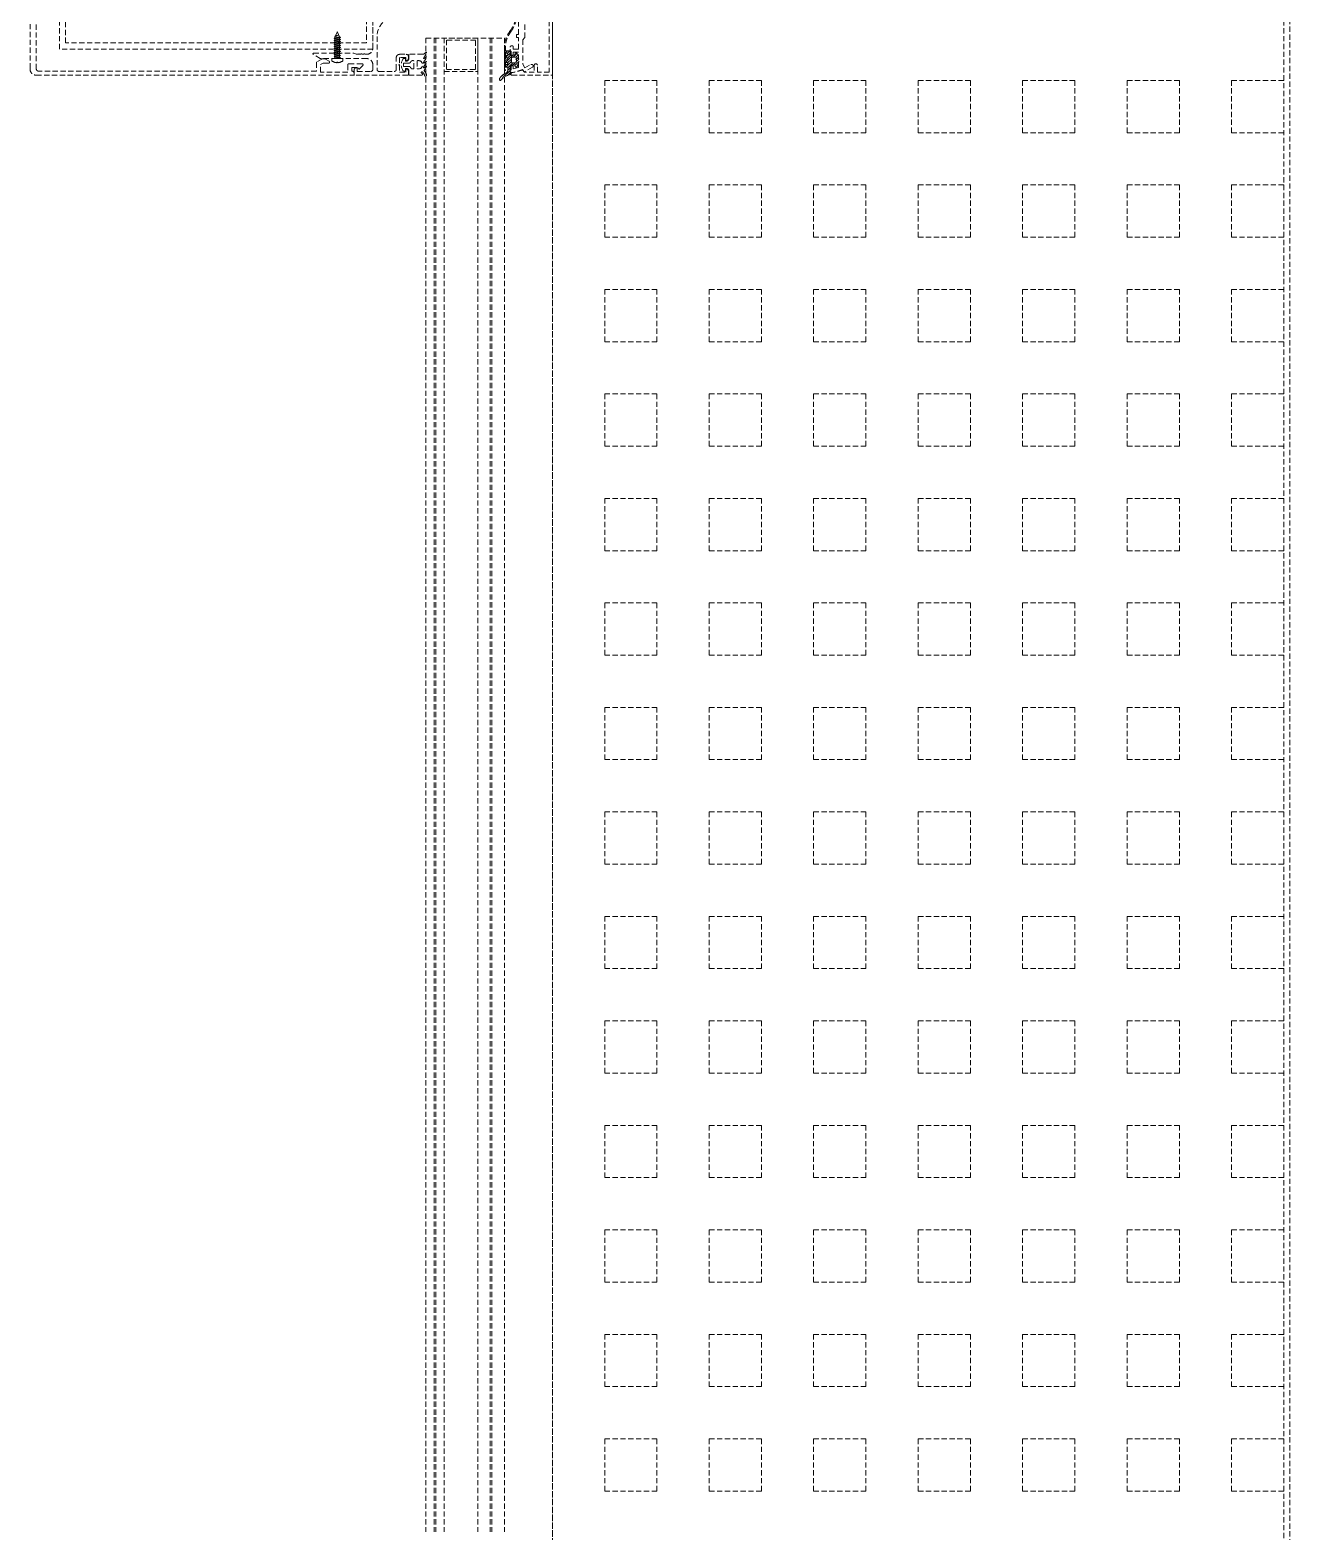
# Model space of a CAD drawing. Extents: x -1457 to 23780, y -2071 to 4205.
# Drawn here: x 4762.5 to 4822.8, y 778 to 849.9 of the extents above; entities that cross this region are included whole.
import ezdxf

# ---------------------------------------------------------------- set-up
doc = ezdxf.new("R2010")
doc.units = 0
doc.header["$MEASUREMENT"] = 0
doc.linetypes.add('HIDDEN', pattern=[0.375, 0.25, -0.125])
doc.layers.add('M-TEFRIS2-015', color=129, linetype='Continuous', lineweight=9)

msp = doc.modelspace()

# ---------------------------------------------------------------- hatches: boundary and pattern name
at = {"layer": 'M-TEFRIS2-015', "linetype": 'HIDDEN', "lineweight": 0}
h = msp.add_hatch(dxfattribs=at)
h.set_pattern_fill('LINE', color=256, scale=0.666667, angle=675, style=0)
h.set_pattern_definition([(225, (4906.09187, 905.082575), (-0.058925565, 0.058925565), [])])
edge = h.paths.add_edge_path()
edge.add_arc((4785.516, 847.276), 0.625, 472.6612, 512.8, ccw=False)
edge.add_arc((4785.202, 847.997), 0.162, 297.03999, 359.89731)
edge.add_line((4785.363, 847.997), (4785.363, 848.077))
edge.add_line((4785.363, 848.077), (4785.363, 848.091))
edge.add_line((4785.363, 848.091), (4785.363, 848.098))
edge.add_line((4785.363, 848.098), (4785.361, 848.106))
edge.add_line((4785.361, 848.106), (4785.358, 848.113))
edge.add_line((4785.358, 848.113), (4785.354, 848.12))
edge.add_line((4785.354, 848.12), (4785.349, 848.126))
edge.add_line((4785.349, 848.126), (4785.342, 848.132))
edge.add_line((4785.342, 848.132), (4785.335, 848.136))
edge.add_line((4785.335, 848.136), (4785.328, 848.139))
edge.add_line((4785.328, 848.139), (4785.313, 848.141))
edge.add_line((4785.313, 848.141), (4785.238, 848.141))
edge.add_line((4785.238, 848.141), (4785.235, 848.141))
edge.add_line((4785.235, 848.141), (4785.232, 848.142))
edge.add_line((4785.232, 848.142), (4785.229, 848.143))
edge.add_line((4785.229, 848.143), (4785.226, 848.145))
edge.add_line((4785.226, 848.145), (4785.224, 848.147))
edge.add_line((4785.224, 848.147), (4785.221, 848.149))
edge.add_line((4785.221, 848.149), (4785.22, 848.152))
edge.add_line((4785.22, 848.152), (4785.219, 848.155))
edge.add_line((4785.219, 848.155), (4785.218, 848.161))
edge.add_line((4785.218, 848.161), (4785.218, 848.241))
edge.add_line((4785.218, 848.241), (4785.218, 848.244))
edge.add_line((4785.218, 848.244), (4785.219, 848.247))
edge.add_line((4785.219, 848.247), (4785.22, 848.25))
edge.add_line((4785.22, 848.25), (4785.221, 848.253))
edge.add_line((4785.221, 848.253), (4785.224, 848.255))
edge.add_line((4785.224, 848.255), (4785.226, 848.257))
edge.add_line((4785.226, 848.257), (4785.229, 848.259))
edge.add_line((4785.229, 848.259), (4785.232, 848.26))
edge.add_line((4785.232, 848.26), (4785.238, 848.261))
edge.add_line((4785.238, 848.261), (4785.313, 848.261))
edge.add_line((4785.313, 848.261), (4785.321, 848.262))
edge.add_line((4785.321, 848.262), (4785.328, 848.263))
edge.add_line((4785.328, 848.263), (4785.335, 848.266))
edge.add_line((4785.335, 848.266), (4785.342, 848.27))
edge.add_line((4785.342, 848.27), (4785.349, 848.276))
edge.add_line((4785.349, 848.276), (4785.354, 848.282))
edge.add_line((4785.354, 848.282), (4785.358, 848.289))
edge.add_line((4785.358, 848.289), (4785.361, 848.296))
edge.add_line((4785.361, 848.296), (4785.363, 848.311))
edge.add_line((4785.363, 848.311), (4785.363, 848.318))
edge.add_line((4785.363, 848.318), (4785.361, 848.326))
edge.add_line((4785.361, 848.326), (4785.358, 848.333))
edge.add_line((4785.358, 848.333), (4785.354, 848.34))
edge.add_line((4785.354, 848.34), (4785.349, 848.346))
edge.add_line((4785.349, 848.346), (4785.342, 848.352))
edge.add_line((4785.342, 848.352), (4785.335, 848.356))
edge.add_line((4785.335, 848.356), (4785.328, 848.359))
edge.add_line((4785.328, 848.359), (4785.313, 848.361))
edge.add_line((4785.313, 848.361), (4785.238, 848.361))
edge.add_line((4785.238, 848.361), (4785.235, 848.361))
edge.add_line((4785.235, 848.361), (4785.232, 848.362))
edge.add_line((4785.232, 848.362), (4785.229, 848.363))
edge.add_line((4785.229, 848.363), (4785.226, 848.365))
edge.add_line((4785.226, 848.365), (4785.224, 848.367))
edge.add_line((4785.224, 848.367), (4785.221, 848.369))
edge.add_line((4785.221, 848.369), (4785.22, 848.372))
edge.add_line((4785.22, 848.372), (4785.219, 848.375))
edge.add_line((4785.219, 848.375), (4785.218, 848.381))
edge.add_line((4785.218, 848.381), (4785.218, 848.461))
edge.add_line((4785.218, 848.461), (4785.218, 848.464))
edge.add_line((4785.218, 848.464), (4785.219, 848.467))
edge.add_line((4785.219, 848.467), (4785.22, 848.47))
edge.add_line((4785.22, 848.47), (4785.221, 848.473))
edge.add_line((4785.221, 848.473), (4785.224, 848.475))
edge.add_line((4785.224, 848.475), (4785.226, 848.477))
edge.add_line((4785.226, 848.477), (4785.229, 848.479))
edge.add_line((4785.229, 848.479), (4785.232, 848.48))
edge.add_line((4785.232, 848.48), (4785.238, 848.481))
edge.add_line((4785.238, 848.481), (4785.313, 848.481))
edge.add_line((4785.313, 848.481), (4785.321, 848.482))
edge.add_line((4785.321, 848.482), (4785.328, 848.483))
edge.add_line((4785.328, 848.483), (4785.335, 848.486))
edge.add_line((4785.335, 848.486), (4785.342, 848.49))
edge.add_line((4785.342, 848.49), (4785.349, 848.496))
edge.add_line((4785.349, 848.496), (4785.354, 848.502))
edge.add_line((4785.354, 848.502), (4785.358, 848.509))
edge.add_line((4785.358, 848.509), (4785.361, 848.516))
edge.add_line((4785.361, 848.516), (4785.363, 848.531))
edge.add_line((4785.363, 848.531), (4785.363, 848.538))
edge.add_line((4785.363, 848.538), (4785.361, 848.546))
edge.add_line((4785.361, 848.546), (4785.358, 848.553))
edge.add_line((4785.358, 848.553), (4785.354, 848.56))
edge.add_line((4785.354, 848.56), (4785.349, 848.566))
edge.add_line((4785.349, 848.566), (4785.342, 848.572))
edge.add_line((4785.342, 848.572), (4785.335, 848.576))
edge.add_line((4785.335, 848.576), (4785.328, 848.579))
edge.add_line((4785.328, 848.579), (4785.313, 848.581))
edge.add_line((4785.313, 848.581), (4785.238, 848.581))
edge.add_line((4785.238, 848.581), (4785.235, 848.581))
edge.add_line((4785.235, 848.581), (4785.232, 848.582))
edge.add_line((4785.232, 848.582), (4785.229, 848.583))
edge.add_line((4785.229, 848.583), (4785.226, 848.585))
edge.add_line((4785.226, 848.585), (4785.224, 848.587))
edge.add_line((4785.224, 848.587), (4785.221, 848.589))
edge.add_line((4785.221, 848.589), (4785.22, 848.592))
edge.add_line((4785.22, 848.592), (4785.219, 848.595))
edge.add_line((4785.219, 848.595), (4785.218, 848.601))
edge.add_line((4785.218, 848.601), (4785.218, 848.681))
edge.add_line((4785.218, 848.681), (4785.218, 848.684))
edge.add_line((4785.218, 848.684), (4785.219, 848.687))
edge.add_line((4785.219, 848.687), (4785.22, 848.69))
edge.add_line((4785.22, 848.69), (4785.221, 848.693))
edge.add_line((4785.221, 848.693), (4785.224, 848.695))
edge.add_line((4785.224, 848.695), (4785.226, 848.697))
edge.add_line((4785.226, 848.697), (4785.229, 848.699))
edge.add_line((4785.229, 848.699), (4785.232, 848.7))
edge.add_line((4785.232, 848.7), (4785.238, 848.701))
edge.add_line((4785.238, 848.701), (4785.313, 848.701))
edge.add_line((4785.313, 848.701), (4785.321, 848.702))
edge.add_line((4785.321, 848.702), (4785.328, 848.703))
edge.add_line((4785.328, 848.703), (4785.335, 848.706))
edge.add_line((4785.335, 848.706), (4785.342, 848.71))
edge.add_line((4785.342, 848.71), (4785.349, 848.716))
edge.add_line((4785.349, 848.716), (4785.354, 848.722))
edge.add_line((4785.354, 848.722), (4785.358, 848.729))
edge.add_line((4785.358, 848.729), (4785.361, 848.736))
edge.add_line((4785.361, 848.736), (4785.363, 848.751))
edge.add_line((4785.363, 848.751), (4785.363, 848.758))
edge.add_line((4785.363, 848.758), (4785.361, 848.766))
edge.add_line((4785.361, 848.766), (4785.358, 848.773))
edge.add_line((4785.358, 848.773), (4785.354, 848.78))
edge.add_line((4785.354, 848.78), (4785.349, 848.786))
edge.add_line((4785.349, 848.786), (4785.342, 848.792))
edge.add_line((4785.342, 848.792), (4785.335, 848.796))
edge.add_line((4785.335, 848.796), (4785.328, 848.799))
edge.add_line((4785.328, 848.799), (4785.313, 848.801))
edge.add_line((4785.313, 848.801), (4785.238, 848.801))
edge.add_line((4785.238, 848.801), (4785.235, 848.801))
edge.add_line((4785.235, 848.801), (4785.232, 848.802))
edge.add_line((4785.232, 848.802), (4785.229, 848.803))
edge.add_line((4785.229, 848.803), (4785.226, 848.805))
edge.add_line((4785.226, 848.805), (4785.224, 848.807))
edge.add_line((4785.224, 848.807), (4785.221, 848.809))
edge.add_line((4785.221, 848.809), (4785.22, 848.812))
edge.add_line((4785.22, 848.812), (4785.219, 848.815))
edge.add_line((4785.219, 848.815), (4785.218, 848.821))
edge.add_line((4785.218, 848.821), (4785.218, 848.901))
edge.add_line((4785.218, 848.901), (4785.218, 848.904))
edge.add_line((4785.218, 848.904), (4785.218, 848.907))
edge.add_line((4785.218, 848.907), (4785.22, 848.91))
edge.add_line((4785.22, 848.91), (4785.221, 848.913))
edge.add_line((4785.221, 848.913), (4785.223, 848.915))
edge.add_line((4785.223, 848.915), (4785.226, 848.917))
edge.add_line((4785.226, 848.917), (4785.229, 848.919))
edge.add_line((4785.229, 848.919), (4785.232, 848.92))
edge.add_line((4785.232, 848.92), (4785.238, 848.921))
edge.add_line((4785.238, 848.921), (4785.489, 848.921))
edge.add_arc((4785.489, 848.891), 0.03, 360, 450, ccw=False)
edge.add_line((4785.519, 848.891), (4785.519, 848.707))
edge.add_line((4785.519, 848.707), (4785.689, 848.707))
edge.add_line((4785.689, 848.707), (4785.709, 848.782))
edge.add_arc((4785.757, 848.769), 0.05, 417.96059, 525.40146, ccw=False)
edge.add_arc((4785.731, 848.727), 0.1, 386.3878, 417.96059, ccw=False)
edge.add_arc((4785.227, 848.477), 0.663, 333.6122, 386.3878, ccw=False)
edge.add_arc((4785.731, 848.227), 0.1, 302.03941, 333.6122, ccw=False)
edge.add_arc((4785.757, 848.185), 0.05, 194.59854, 302.03941, ccw=False)
edge.add_line((4785.709, 848.172), (4785.689, 848.247))
edge.add_line((4785.689, 848.247), (4785.519, 848.247))
edge.add_line((4785.519, 848.247), (4785.519, 847.827))
edge.add_arc((4785.469, 847.827), 0.05, 283.15979, 360, ccw=False)
edge.add_arc((4785.625, 847.029), 0.763, 460.87984, 501.33818)
edge.add_arc((4785.007, 847.549), 0.0486, 164.56829, 296.97073, ccw=False)
edge = h.paths.add_edge_path(flags=16)
edge.add_arc((4785.717, 848.377), 0.03, 270, 349.17596, ccw=False)
edge.add_line((4785.717, 848.347), (4785.549, 848.347))
edge.add_arc((4785.549, 848.377), 0.03, 180, 270, ccw=False)
edge.add_line((4785.519, 848.377), (4785.519, 848.577))
edge.add_arc((4785.549, 848.577), 0.03, 450, 540, ccw=False)
edge.add_line((4785.549, 848.607), (4785.717, 848.607))
edge.add_arc((4785.717, 848.577), 0.03, 370.82404, 450, ccw=False)
edge.add_arc((4785.194, 848.477), 0.562, 349.17596, 370.82404, ccw=False)

# ---------------------------------------------------------------- linework, layer by layer
for p, q in [((4787.5, 320), (4787.5, 2034.619)), ((4787.5, 2034.319), (4787.5, 320)), ((4822.5, 285), (4822.5, 2034.319)), ((4822.793, 284.7), (4822.793, 2034.319)), ((4777.059, 849.521), (4777.352, 849.57)), ((4777.352, 849.562), (4777.059, 849.514)), ((4777.093, 849.541), (4777.059, 849.521)), ((4777.059, 849.521), (4777.059, 849.514)), ((4777.059, 849.514), (4777.093, 849.494)), ((4777.086, 849.618), (4777.185, 849.639)), ((4777.121, 849.638), (4777.086, 849.618)), ((4777.159, 849.626), (4777.086, 849.61)), ((4777.086, 849.618), (4777.086, 849.61)), ((4777.086, 849.61), (4777.107, 849.598)), ((4777.107, 849.598), (4777.093, 849.559)), ((4777.317, 849.59), (4777.093, 849.541)), ((4777.093, 849.559), (4777.093, 849.541)), ((4777.093, 849.494), (4777.093, 849.445)), ((4777.317, 849.493), (4777.093, 849.445)), ((4777.107, 849.598), (4777.273, 849.686)), ((4777.195, 849.818), (4777.121, 849.638)), ((4777.273, 849.686), (4777.121, 849.638)), ((4777.185, 849.639), (4777.159, 849.626)), ((4777.205, 849.825), (4777.195, 849.818)), ((4777.215, 849.818), (4777.205, 849.825)), ((4777.307, 849.588), (4777.215, 849.818)), ((4777.317, 849.59), (4777.307, 849.588)), ((4777.352, 849.57), (4777.317, 849.59)), ((4777.317, 849.542), (4777.352, 849.562)), ((4777.317, 849.493), (4777.317, 849.542)), ((4777.352, 849.473), (4777.317, 849.493)), ((4777.352, 849.562), (4777.352, 849.57)), ((4781.447, 849.531), (4785.199, 849.531)), ((4781.447, 849.531), (4781.447, 778.045)), ((4781.847, 849.531), (4781.847, 778.045)), ((4781.923, 849.531), (4781.923, 778.045)), ((4782.323, 849.531), (4782.323, 778.045)), ((4783.923, 849.531), (4783.923, 778.045)), ((4784.523, 849.531), (4784.523, 778.045)), ((4784.599, 849.531), (4784.599, 778.045)), ((4785.199, 849.531), (4785.199, 778.045)), ((4777.059, 849.425), (4777.352, 849.473)), ((4777.352, 849.465), (4777.059, 849.417)), ((4777.093, 849.445), (4777.059, 849.425)), ((4777.059, 849.417), (4777.059, 849.425)), ((4777.059, 849.417), (4777.093, 849.397)), ((4777.059, 849.329), (4777.352, 849.377)), ((4777.352, 849.369), (4777.059, 849.321)), ((4777.093, 849.349), (4777.059, 849.329)), ((4777.059, 849.321), (4777.059, 849.329)), ((4777.059, 849.321), (4777.093, 849.301)), ((4777.059, 849.232), (4777.352, 849.28)), ((4777.352, 849.272), (4777.059, 849.224)), ((4777.093, 849.252), (4777.059, 849.232)), ((4777.059, 849.224), (4777.059, 849.232)), ((4777.059, 849.224), (4777.093, 849.204)), ((4777.059, 849.136), (4777.352, 849.184)), ((4777.352, 849.176), (4777.059, 849.128)), ((4777.093, 849.156), (4777.059, 849.136)), ((4777.059, 849.136), (4777.059, 849.128)), ((4777.059, 849.128), (4777.093, 849.108)), ((4777.059, 849.039), (4777.352, 849.087)), ((4777.352, 849.079), (4777.059, 849.031)), ((4777.093, 849.059), (4777.059, 849.039)), ((4777.059, 849.031), (4777.059, 849.039)), ((4777.059, 849.031), (4777.093, 849.011)), ((4777.059, 848.943), (4777.352, 848.991)), ((4777.352, 848.983), (4777.059, 848.935)), ((4777.093, 848.963), (4777.059, 848.943)), ((4777.059, 848.943), (4777.059, 848.935)), ((4777.059, 848.935), (4777.093, 848.915)), ((4777.059, 848.846), (4777.352, 848.895)), ((4777.352, 848.887), (4777.059, 848.838)), ((4777.093, 848.866), (4777.059, 848.846)), ((4777.059, 848.846), (4777.059, 848.838)), ((4777.059, 848.838), (4777.093, 848.818)), ((4777.059, 848.75), (4777.352, 848.798)), ((4777.352, 848.79), (4777.059, 848.742)), ((4777.093, 848.77), (4777.059, 848.75)), ((4777.093, 849.397), (4777.317, 849.445)), ((4777.317, 849.397), (4777.093, 849.349)), ((4777.093, 849.397), (4777.093, 849.349)), ((4777.093, 849.301), (4777.317, 849.349)), ((4777.093, 849.252), (4777.093, 849.301)), ((4777.317, 849.3), (4777.093, 849.252)), ((4777.093, 849.204), (4777.317, 849.252)), ((4777.317, 849.204), (4777.093, 849.156)), ((4777.093, 849.204), (4777.093, 849.156)), ((4777.093, 849.108), (4777.317, 849.156)), ((4777.093, 849.108), (4777.093, 849.059)), ((4777.317, 849.107), (4777.093, 849.059)), ((4777.093, 849.011), (4777.317, 849.059)), ((4777.093, 848.823), (4777.093, 849.011)), ((4777.317, 849.011), (4777.093, 848.963)), ((4777.093, 848.915), (4777.317, 848.963)), ((4777.317, 848.915), (4777.093, 848.866)), ((4777.093, 848.915), (4777.093, 848.866)), ((4777.093, 848.818), (4777.317, 848.867)), ((4777.317, 848.818), (4777.093, 848.77)), ((4777.093, 848.818), (4777.093, 848.77)), ((4777.093, 848.722), (4777.317, 848.77)), ((4777.317, 849.445), (4777.352, 849.465)), ((4777.317, 849.445), (4777.352, 849.465)), ((4777.317, 849.397), (4777.317, 849.445)), ((4777.352, 849.377), (4777.317, 849.397)), ((4777.317, 849.349), (4777.352, 849.369)), ((4777.317, 849.349), (4777.352, 849.369)), ((4777.317, 849.3), (4777.317, 849.349)), ((4777.352, 849.28), (4777.317, 849.3)), ((4777.317, 849.252), (4777.352, 849.272)), ((4777.317, 849.252), (4777.352, 849.272)), ((4777.317, 849.252), (4777.317, 849.204)), ((4777.352, 849.184), (4777.317, 849.204)), ((4777.317, 849.156), (4777.352, 849.176)), ((4777.317, 849.156), (4777.352, 849.176)), ((4777.317, 849.107), (4777.317, 849.156)), ((4777.352, 849.087), (4777.317, 849.107)), ((4777.317, 849.059), (4777.352, 849.079)), ((4777.317, 849.059), (4777.352, 849.079)), ((4777.317, 849.011), (4777.317, 849.059)), ((4777.317, 849.011), (4777.317, 849.059)), ((4777.352, 848.991), (4777.317, 849.011)), ((4777.317, 848.963), (4777.352, 848.983)), ((4777.317, 848.963), (4777.352, 848.983)), ((4777.317, 848.963), (4777.317, 848.775)), ((4777.317, 848.915), (4777.317, 848.963)), ((4777.317, 848.915), (4777.317, 848.963)), ((4777.352, 848.895), (4777.317, 848.915)), ((4777.317, 848.867), (4777.352, 848.887)), ((4777.317, 848.867), (4777.352, 848.887)), ((4777.317, 848.818), (4777.317, 848.867)), ((4777.317, 848.818), (4777.317, 848.867)), ((4777.352, 848.798), (4777.317, 848.818)), ((4777.317, 848.77), (4777.352, 848.79)), ((4777.317, 848.77), (4777.352, 848.79)), ((4777.317, 848.722), (4777.317, 848.77)), ((4777.352, 849.465), (4777.352, 849.473)), ((4777.352, 849.369), (4777.352, 849.377)), ((4777.352, 849.272), (4777.352, 849.28)), ((4777.352, 849.176), (4777.352, 849.184)), ((4777.352, 849.079), (4777.352, 849.087)), ((4777.352, 848.983), (4777.352, 848.991)), ((4777.352, 848.887), (4777.352, 848.895)), ((4777.352, 848.79), (4777.352, 848.798)), ((4776.935, 848.441), (4776.935, 848.55)), ((4777.476, 848.55), (4776.935, 848.55)), ((4777.059, 848.75), (4777.059, 848.742)), ((4777.059, 848.742), (4777.093, 848.722)), ((4777.059, 848.653), (4777.352, 848.702)), ((4777.352, 848.694), (4777.059, 848.645)), ((4777.093, 848.673), (4777.059, 848.653)), ((4777.059, 848.653), (4777.059, 848.645)), ((4777.059, 848.645), (4777.093, 848.625)), ((4777.059, 848.557), (4777.352, 848.605)), ((4777.093, 848.577), (4777.059, 848.557)), ((4777.059, 848.557), (4777.059, 848.55)), ((4777.352, 848.597), (4777.065, 848.55)), ((4777.093, 848.722), (4777.093, 848.673)), ((4777.317, 848.722), (4777.093, 848.673)), ((4777.093, 848.625), (4777.317, 848.674)), ((4777.093, 848.625), (4777.093, 848.577)), ((4777.317, 848.625), (4777.093, 848.577)), ((4777.191, 848.55), (4777.317, 848.577)), ((4777.352, 848.702), (4777.317, 848.722)), ((4777.317, 848.674), (4777.352, 848.694)), ((4777.317, 848.674), (4777.352, 848.694)), ((4777.317, 848.674), (4777.317, 848.625)), ((4777.352, 848.605), (4777.317, 848.625)), ((4777.317, 848.577), (4777.352, 848.597)), ((4777.317, 848.577), (4777.352, 848.597)), ((4777.317, 848.577), (4777.317, 848.55)), ((4777.352, 848.694), (4777.352, 848.702)), ((4777.352, 848.597), (4777.352, 848.605)), ((4777.476, 848.441), (4777.476, 848.55)), ((4787.5, 847.5), (4787.5, 847.5)), ((4790, 847.5), (4792.5, 847.5)), ((4790, 845), (4790, 847.5)), ((4792.5, 845), (4792.5, 847.5)), ((4795, 847.5), (4797.5, 847.5)), ((4795, 845), (4795, 847.5)), ((4797.5, 845), (4797.5, 847.5)), ((4800, 847.5), (4802.5, 847.5)), ((4800, 845), (4800, 847.5)), ((4802.5, 845), (4802.5, 847.5)), ((4805, 847.5), (4807.5, 847.5)), ((4805, 845), (4805, 847.5)), ((4807.5, 845), (4807.5, 847.5)), ((4810, 847.5), (4812.5, 847.5)), ((4810, 845), (4810, 847.5)), ((4812.5, 845), (4812.5, 847.5)), ((4815, 847.5), (4817.5, 847.5)), ((4815, 845), (4815, 847.5)), ((4817.5, 845), (4817.5, 847.5)), ((4820, 847.5), (4822.5, 847.5)), ((4820, 845), (4820, 847.5)), ((4787.5, 845), (4787.5, 845)), ((4790, 845), (4792.5, 845)), ((4795, 845), (4797.5, 845)), ((4800, 845), (4802.5, 845)), ((4805, 845), (4807.5, 845)), ((4810, 845), (4812.5, 845)), ((4815, 845), (4817.5, 845)), ((4820, 845), (4822.5, 845)), ((4787.5, 842.5), (4787.5, 842.5)), ((4790, 842.5), (4792.5, 842.5)), ((4790, 840), (4790, 842.5)), ((4792.5, 840), (4792.5, 842.5)), ((4795, 842.5), (4797.5, 842.5)), ((4795, 840), (4795, 842.5)), ((4797.5, 840), (4797.5, 842.5)), ((4800, 842.5), (4802.5, 842.5)), ((4800, 840), (4800, 842.5)), ((4802.5, 840), (4802.5, 842.5)), ((4805, 842.5), (4807.5, 842.5)), ((4805, 840), (4805, 842.5)), ((4807.5, 840), (4807.5, 842.5)), ((4810, 842.5), (4812.5, 842.5)), ((4810, 840), (4810, 842.5)), ((4812.5, 840), (4812.5, 842.5)), ((4815, 842.5), (4817.5, 842.5)), ((4815, 840), (4815, 842.5)), ((4817.5, 840), (4817.5, 842.5)), ((4820, 842.5), (4822.5, 842.5)), ((4820, 840), (4820, 842.5)), ((4787.5, 840), (4787.5, 840)), ((4790, 840), (4792.5, 840)), ((4795, 840), (4797.5, 840)), ((4800, 840), (4802.5, 840)), ((4805, 840), (4807.5, 840)), ((4810, 840), (4812.5, 840)), ((4815, 840), (4817.5, 840)), ((4820, 840), (4822.5, 840)), ((4787.5, 837.5), (4787.5, 837.5)), ((4790, 837.5), (4792.5, 837.5)), ((4790, 835), (4790, 837.5)), ((4792.5, 835), (4792.5, 837.5)), ((4795, 837.5), (4797.5, 837.5)), ((4795, 835), (4795, 837.5)), ((4797.5, 835), (4797.5, 837.5)), ((4800, 837.5), (4802.5, 837.5)), ((4800, 835), (4800, 837.5)), ((4802.5, 835), (4802.5, 837.5)), ((4805, 837.5), (4807.5, 837.5)), ((4805, 835), (4805, 837.5)), ((4807.5, 835), (4807.5, 837.5)), ((4810, 837.5), (4812.5, 837.5)), ((4810, 835), (4810, 837.5)), ((4812.5, 835), (4812.5, 837.5)), ((4815, 837.5), (4817.5, 837.5)), ((4815, 835), (4815, 837.5)), ((4817.5, 835), (4817.5, 837.5)), ((4820, 837.5), (4822.5, 837.5)), ((4820, 835), (4820, 837.5)), ((4787.5, 835), (4787.5, 835)), ((4790, 835), (4792.5, 835)), ((4795, 835), (4797.5, 835)), ((4800, 835), (4802.5, 835)), ((4805, 835), (4807.5, 835)), ((4810, 835), (4812.5, 835)), ((4815, 835), (4817.5, 835)), ((4820, 835), (4822.5, 835)), ((4787.5, 832.5), (4787.5, 832.5)), ((4790, 832.5), (4792.5, 832.5)), ((4790, 830), (4790, 832.5)), ((4792.5, 830), (4792.5, 832.5)), ((4795, 832.5), (4797.5, 832.5)), ((4795, 830), (4795, 832.5)), ((4797.5, 830), (4797.5, 832.5)), ((4800, 832.5), (4802.5, 832.5)), ((4800, 830), (4800, 832.5)), ((4802.5, 830), (4802.5, 832.5)), ((4805, 832.5), (4807.5, 832.5)), ((4805, 830), (4805, 832.5)), ((4807.5, 830), (4807.5, 832.5)), ((4810, 832.5), (4812.5, 832.5)), ((4810, 830), (4810, 832.5)), ((4812.5, 830), (4812.5, 832.5)), ((4815, 832.5), (4817.5, 832.5)), ((4815, 830), (4815, 832.5)), ((4817.5, 830), (4817.5, 832.5)), ((4820, 832.5), (4822.5, 832.5)), ((4820, 830), (4820, 832.5)), ((4787.5, 830), (4787.5, 830)), ((4790, 830), (4792.5, 830)), ((4795, 830), (4797.5, 830)), ((4800, 830), (4802.5, 830)), ((4805, 830), (4807.5, 830)), ((4810, 830), (4812.5, 830)), ((4815, 830), (4817.5, 830)), ((4820, 830), (4822.5, 830)), ((4787.5, 827.5), (4787.5, 827.5)), ((4790, 827.5), (4792.5, 827.5)), ((4790, 825), (4790, 827.5)), ((4792.5, 825), (4792.5, 827.5)), ((4795, 827.5), (4797.5, 827.5)), ((4795, 825), (4795, 827.5)), ((4797.5, 825), (4797.5, 827.5)), ((4800, 827.5), (4802.5, 827.5)), ((4800, 825), (4800, 827.5)), ((4802.5, 825), (4802.5, 827.5)), ((4805, 827.5), (4807.5, 827.5)), ((4805, 825), (4805, 827.5)), ((4807.5, 825), (4807.5, 827.5)), ((4810, 827.5), (4812.5, 827.5)), ((4810, 825), (4810, 827.5)), ((4812.5, 825), (4812.5, 827.5)), ((4815, 827.5), (4817.5, 827.5)), ((4815, 825), (4815, 827.5)), ((4817.5, 825), (4817.5, 827.5)), ((4820, 827.5), (4822.5, 827.5)), ((4820, 825), (4820, 827.5)), ((4787.5, 825), (4787.5, 825)), ((4790, 825), (4792.5, 825)), ((4795, 825), (4797.5, 825)), ((4800, 825), (4802.5, 825)), ((4805, 825), (4807.5, 825)), ((4810, 825), (4812.5, 825)), ((4815, 825), (4817.5, 825)), ((4820, 825), (4822.5, 825)), ((4787.5, 822.5), (4787.5, 822.5)), ((4790, 822.5), (4792.5, 822.5)), ((4790, 820), (4790, 822.5)), ((4792.5, 820), (4792.5, 822.5)), ((4795, 822.5), (4797.5, 822.5)), ((4795, 820), (4795, 822.5)), ((4797.5, 820), (4797.5, 822.5)), ((4800, 822.5), (4802.5, 822.5)), ((4800, 820), (4800, 822.5)), ((4802.5, 820), (4802.5, 822.5)), ((4805, 822.5), (4807.5, 822.5)), ((4805, 820), (4805, 822.5)), ((4807.5, 820), (4807.5, 822.5)), ((4810, 822.5), (4812.5, 822.5)), ((4810, 820), (4810, 822.5)), ((4812.5, 820), (4812.5, 822.5)), ((4815, 822.5), (4817.5, 822.5)), ((4815, 820), (4815, 822.5)), ((4817.5, 820), (4817.5, 822.5)), ((4820, 822.5), (4822.5, 822.5)), ((4820, 820), (4820, 822.5)), ((4787.5, 820), (4787.5, 820)), ((4790, 820), (4792.5, 820)), ((4795, 820), (4797.5, 820)), ((4800, 820), (4802.5, 820)), ((4805, 820), (4807.5, 820)), ((4810, 820), (4812.5, 820)), ((4815, 820), (4817.5, 820)), ((4820, 820), (4822.5, 820)), ((4787.5, 817.5), (4787.5, 817.5)), ((4790, 817.5), (4792.5, 817.5)), ((4790, 815), (4790, 817.5)), ((4792.5, 815), (4792.5, 817.5)), ((4795, 817.5), (4797.5, 817.5)), ((4795, 815), (4795, 817.5)), ((4797.5, 815), (4797.5, 817.5)), ((4800, 817.5), (4802.5, 817.5)), ((4800, 815), (4800, 817.5)), ((4802.5, 815), (4802.5, 817.5)), ((4805, 817.5), (4807.5, 817.5)), ((4805, 815), (4805, 817.5)), ((4807.5, 815), (4807.5, 817.5)), ((4810, 817.5), (4812.5, 817.5)), ((4810, 815), (4810, 817.5)), ((4812.5, 815), (4812.5, 817.5)), ((4815, 817.5), (4817.5, 817.5)), ((4815, 815), (4815, 817.5)), ((4817.5, 815), (4817.5, 817.5)), ((4820, 817.5), (4822.5, 817.5)), ((4820, 815), (4820, 817.5)), ((4787.5, 815), (4787.5, 815)), ((4790, 815), (4792.5, 815)), ((4795, 815), (4797.5, 815)), ((4800, 815), (4802.5, 815)), ((4805, 815), (4807.5, 815)), ((4810, 815), (4812.5, 815)), ((4815, 815), (4817.5, 815)), ((4820, 815), (4822.5, 815)), ((4787.5, 812.5), (4787.5, 812.5)), ((4790, 812.5), (4792.5, 812.5)), ((4790, 810), (4790, 812.5)), ((4792.5, 810), (4792.5, 812.5)), ((4795, 812.5), (4797.5, 812.5)), ((4795, 810), (4795, 812.5)), ((4797.5, 810), (4797.5, 812.5)), ((4800, 812.5), (4802.5, 812.5)), ((4800, 810), (4800, 812.5)), ((4802.5, 810), (4802.5, 812.5)), ((4805, 812.5), (4807.5, 812.5)), ((4805, 810), (4805, 812.5)), ((4807.5, 810), (4807.5, 812.5)), ((4810, 812.5), (4812.5, 812.5)), ((4810, 810), (4810, 812.5)), ((4812.5, 810), (4812.5, 812.5)), ((4815, 812.5), (4817.5, 812.5)), ((4815, 810), (4815, 812.5)), ((4817.5, 810), (4817.5, 812.5)), ((4820, 812.5), (4822.5, 812.5)), ((4820, 810), (4820, 812.5)), ((4787.5, 810), (4787.5, 810)), ((4790, 810), (4792.5, 810)), ((4795, 810), (4797.5, 810)), ((4800, 810), (4802.5, 810)), ((4805, 810), (4807.5, 810)), ((4810, 810), (4812.5, 810)), ((4815, 810), (4817.5, 810)), ((4820, 810), (4822.5, 810)), ((4787.5, 807.5), (4787.5, 807.5)), ((4790, 807.5), (4792.5, 807.5)), ((4790, 805), (4790, 807.5)), ((4792.5, 805), (4792.5, 807.5)), ((4795, 807.5), (4797.5, 807.5)), ((4795, 805), (4795, 807.5)), ((4797.5, 805), (4797.5, 807.5)), ((4800, 807.5), (4802.5, 807.5)), ((4800, 805), (4800, 807.5)), ((4802.5, 805), (4802.5, 807.5)), ((4805, 807.5), (4807.5, 807.5)), ((4805, 805), (4805, 807.5)), ((4807.5, 805), (4807.5, 807.5)), ((4810, 807.5), (4812.5, 807.5)), ((4810, 805), (4810, 807.5)), ((4812.5, 805), (4812.5, 807.5)), ((4815, 807.5), (4817.5, 807.5)), ((4815, 805), (4815, 807.5)), ((4817.5, 805), (4817.5, 807.5)), ((4820, 807.5), (4822.5, 807.5)), ((4820, 805), (4820, 807.5)), ((4787.5, 805), (4787.5, 805)), ((4790, 805), (4792.5, 805)), ((4795, 805), (4797.5, 805)), ((4800, 805), (4802.5, 805)), ((4805, 805), (4807.5, 805)), ((4810, 805), (4812.5, 805)), ((4815, 805), (4817.5, 805)), ((4820, 805), (4822.5, 805)), ((4787.5, 802.5), (4787.5, 802.5)), ((4790, 802.5), (4792.5, 802.5)), ((4790, 800), (4790, 802.5)), ((4792.5, 800), (4792.5, 802.5)), ((4795, 802.5), (4797.5, 802.5)), ((4795, 800), (4795, 802.5)), ((4797.5, 800), (4797.5, 802.5)), ((4800, 802.5), (4802.5, 802.5)), ((4800, 800), (4800, 802.5)), ((4802.5, 800), (4802.5, 802.5)), ((4805, 802.5), (4807.5, 802.5)), ((4805, 800), (4805, 802.5)), ((4807.5, 800), (4807.5, 802.5)), ((4810, 802.5), (4812.5, 802.5)), ((4810, 800), (4810, 802.5)), ((4812.5, 800), (4812.5, 802.5)), ((4815, 802.5), (4817.5, 802.5)), ((4815, 800), (4815, 802.5)), ((4817.5, 800), (4817.5, 802.5)), ((4820, 802.5), (4822.5, 802.5)), ((4820, 800), (4820, 802.5)), ((4787.5, 800), (4787.5, 800)), ((4790, 800), (4792.5, 800)), ((4795, 800), (4797.5, 800)), ((4800, 800), (4802.5, 800)), ((4805, 800), (4807.5, 800)), ((4810, 800), (4812.5, 800)), ((4815, 800), (4817.5, 800)), ((4820, 800), (4822.5, 800)), ((4787.5, 797.5), (4787.5, 797.5)), ((4790, 797.5), (4792.5, 797.5)), ((4790, 795), (4790, 797.5)), ((4792.5, 795), (4792.5, 797.5)), ((4795, 797.5), (4797.5, 797.5)), ((4795, 795), (4795, 797.5)), ((4797.5, 795), (4797.5, 797.5)), ((4800, 797.5), (4802.5, 797.5)), ((4800, 795), (4800, 797.5)), ((4802.5, 795), (4802.5, 797.5)), ((4805, 797.5), (4807.5, 797.5)), ((4805, 795), (4805, 797.5)), ((4807.5, 795), (4807.5, 797.5)), ((4810, 797.5), (4812.5, 797.5)), ((4810, 795), (4810, 797.5)), ((4812.5, 795), (4812.5, 797.5)), ((4815, 797.5), (4817.5, 797.5)), ((4815, 795), (4815, 797.5)), ((4817.5, 795), (4817.5, 797.5)), ((4820, 797.5), (4822.5, 797.5)), ((4820, 795), (4820, 797.5)), ((4787.5, 795), (4787.5, 795)), ((4790, 795), (4792.5, 795)), ((4795, 795), (4797.5, 795)), ((4800, 795), (4802.5, 795)), ((4805, 795), (4807.5, 795)), ((4810, 795), (4812.5, 795)), ((4815, 795), (4817.5, 795)), ((4820, 795), (4822.5, 795)), ((4787.5, 792.5), (4787.5, 792.5)), ((4790, 792.5), (4792.5, 792.5)), ((4790, 790), (4790, 792.5)), ((4792.5, 790), (4792.5, 792.5)), ((4795, 792.5), (4797.5, 792.5)), ((4795, 790), (4795, 792.5)), ((4797.5, 790), (4797.5, 792.5)), ((4800, 792.5), (4802.5, 792.5)), ((4800, 790), (4800, 792.5)), ((4802.5, 790), (4802.5, 792.5)), ((4805, 792.5), (4807.5, 792.5)), ((4805, 790), (4805, 792.5)), ((4807.5, 790), (4807.5, 792.5)), ((4810, 792.5), (4812.5, 792.5)), ((4810, 790), (4810, 792.5)), ((4812.5, 790), (4812.5, 792.5)), ((4815, 792.5), (4817.5, 792.5)), ((4815, 790), (4815, 792.5)), ((4817.5, 790), (4817.5, 792.5)), ((4820, 792.5), (4822.5, 792.5)), ((4820, 790), (4820, 792.5)), ((4787.5, 790), (4787.5, 790)), ((4790, 790), (4792.5, 790)), ((4795, 790), (4797.5, 790)), ((4800, 790), (4802.5, 790)), ((4805, 790), (4807.5, 790)), ((4810, 790), (4812.5, 790)), ((4815, 790), (4817.5, 790)), ((4820, 790), (4822.5, 790)), ((4787.5, 787.5), (4787.5, 787.5)), ((4790, 787.5), (4792.5, 787.5)), ((4790, 785), (4790, 787.5)), ((4792.5, 785), (4792.5, 787.5)), ((4795, 787.5), (4797.5, 787.5)), ((4795, 785), (4795, 787.5)), ((4797.5, 785), (4797.5, 787.5)), ((4800, 787.5), (4802.5, 787.5)), ((4800, 785), (4800, 787.5)), ((4802.5, 785), (4802.5, 787.5)), ((4805, 787.5), (4807.5, 787.5)), ((4805, 785), (4805, 787.5)), ((4807.5, 785), (4807.5, 787.5)), ((4810, 787.5), (4812.5, 787.5)), ((4810, 785), (4810, 787.5)), ((4812.5, 785), (4812.5, 787.5)), ((4815, 787.5), (4817.5, 787.5)), ((4815, 785), (4815, 787.5)), ((4817.5, 785), (4817.5, 787.5)), ((4820, 787.5), (4822.5, 787.5)), ((4820, 785), (4820, 787.5)), ((4787.5, 785), (4787.5, 785)), ((4790, 785), (4792.5, 785)), ((4795, 785), (4797.5, 785)), ((4800, 785), (4802.5, 785)), ((4805, 785), (4807.5, 785)), ((4810, 785), (4812.5, 785)), ((4815, 785), (4817.5, 785)), ((4820, 785), (4822.5, 785)), ((4787.5, 782.5), (4787.5, 782.5)), ((4790, 782.5), (4792.5, 782.5)), ((4790, 780), (4790, 782.5)), ((4792.5, 780), (4792.5, 782.5)), ((4795, 782.5), (4797.5, 782.5)), ((4795, 780), (4795, 782.5)), ((4797.5, 780), (4797.5, 782.5)), ((4800, 782.5), (4802.5, 782.5)), ((4800, 780), (4800, 782.5)), ((4802.5, 780), (4802.5, 782.5)), ((4805, 782.5), (4807.5, 782.5)), ((4805, 780), (4805, 782.5)), ((4807.5, 780), (4807.5, 782.5)), ((4810, 782.5), (4812.5, 782.5)), ((4810, 780), (4810, 782.5)), ((4812.5, 780), (4812.5, 782.5)), ((4815, 782.5), (4817.5, 782.5)), ((4815, 780), (4815, 782.5)), ((4817.5, 780), (4817.5, 782.5)), ((4820, 782.5), (4822.5, 782.5)), ((4820, 780), (4820, 782.5)), ((4787.5, 780), (4787.5, 780)), ((4790, 780), (4792.5, 780)), ((4795, 780), (4797.5, 780)), ((4800, 780), (4802.5, 780)), ((4805, 780), (4807.5, 780)), ((4810, 780), (4812.5, 780)), ((4815, 780), (4817.5, 780)), ((4820, 780), (4822.5, 780))]:
    msp.add_line(p, q, dxfattribs=at)
for points in [[(4762.5, 853.95), (4762.5, 848.05, 0.414214), (4762.8, 847.75), (4777.977, 847.75, 0.470043), (4778.005, 847.78), (4778.005, 847.85, 0.430327), (4777.907, 847.95), (4777.907, 848.12), (4778.187, 848.12), (4778.225, 848.055, 0.508142), (4778.273, 848.05), (4778.424, 848.216, 0.650971), (4778.387, 848.3), (4777.757, 848.3, 0.414214), (4777.707, 848.25), (4777.707, 847.9), (4776.407, 847.9), (4776.407, 848.259), (4776.531, 848.33), (4776.797, 848.33, 0.414214), (4776.827, 848.36), (4776.827, 848.397, 0.267949), (4776.812, 848.423), (4776.634, 848.526, 0.131652), (4776.619, 848.53), (4776.485, 848.53, 0.131652), (4776.47, 848.526), (4776.222, 848.383, 0.267949), (4776.207, 848.357), (4776.207, 847.95), (4762.9, 847.95, -0.414214), (4762.8, 848.05), (4762.8, 853.95)], [(4785.202, 854.25), (4785.252, 854.25), (4785.252, 853.452, 0.10228), (4785.52, 852.156, -0.152313), (4785.88, 851, -0.152313), (4785.52, 849.844, 0.159108), (4785.252, 849.155), (4785.252, 847.978), (4785.202, 847.978), (4785.202, 849.156, -0.158967), (4785.48, 849.874, 0.152054), (4785.83, 851, 0.152944), (4785.476, 852.131, -0.10266), (4785.202, 853.452), (4785.202, 854.25)], [(4786.176, 850.17), (4786.176, 849.562, -0.198912), (4786.167, 849.541), (4786.076, 849.45), (4786.076, 848.287), (4786.184, 848.099), (4786.463, 848.26, -1), (4786.538, 848.13), (4786.164, 847.914, -0.414214), (4786.123, 847.925), (4786.07, 848.017), (4785.57, 847.883, -0.493145), (4785.476, 847.955), (4785.476, 848.15, -0.414214), (4785.526, 848.2), (4785.596, 848.2, -0.414214), (4785.626, 848.17), (4785.626, 848.053), (4785.876, 848.12), (4785.876, 848.85), (4785.626, 848.85), (4785.626, 848.73, -0.414214), (4785.596, 848.7), (4785.526, 848.7, -0.414214), (4785.476, 848.75), (4785.476, 849.1, -0.414214), (4785.526, 849.15), (4785.596, 849.15, -0.414214), (4785.626, 849.12), (4785.626, 849), (4785.876, 849), (4785.876, 849.55), (4785.806, 849.55, -0.414214), (4785.776, 849.58), (4785.776, 849.67, -0.414214), (4785.806, 849.7), (4785.876, 849.7), (4785.876, 852.3)], [(4780.055, 850.55, 0.414214), (4779.105, 849.6), (4779.105, 848.03, 0.414214), (4779.205, 847.93), (4779.925, 847.93, 0.414214), (4780.025, 848.03), (4780.025, 848.59, -0.414214), (4780.185, 848.75), (4780.505, 848.75, -0.414214), (4780.605, 848.65), (4780.605, 848.55, -0.414214), (4780.505, 848.45), (4780.485, 848.45), (4780.485, 848.6), (4780.185, 848.6), (4780.185, 848.28), (4780.155, 848.25), (4780.185, 848.22), (4780.185, 847.9), (4780.485, 847.9), (4780.485, 848.05), (4780.505, 848.05, -0.414214), (4780.605, 847.95), (4780.605, 847.78, -0.414214), (4780.575, 847.75), (4779.105, 847.75), (4778.035, 847.75, -0.414214), (4778.005, 847.78), (4778.005, 848, -0.414214), (4778.105, 848.1), (4778.125, 848.1, -0.414214), (4778.155, 848.07), (4778.155, 847.93), (4778.805, 847.93, 0.414214), (4778.905, 848.03), (4778.905, 848.25, 0.414214), (4778.605, 848.55), (4777.235, 848.55), (4777.205, 848.58), (4777.175, 848.55), (4776.388, 848.55), (4776.052, 848.744, -0.767327), (4776.067, 848.8), (4778.003, 848.8), (4778.105, 848.75), (4778.229, 848.75), (4778.247, 848.78), (4778.264, 848.75), (4778.327, 848.75, -1), (4778.387, 848.75), (4778.467, 848.75, -1), (4778.527, 848.75), (4778.605, 848.75, 0.414214), (4778.905, 849.05), (4778.905, 851)]]:
    msp.add_lwpolyline(points, format="xyb", dxfattribs=at)
for points in [[(4787.35, 847.9), (4786.78, 847.9), (4786.78, 848.225, 1), (4786.63, 848.225), (4786.63, 847.9), (4786.15, 847.9), (4786.101, 847.985, 0.339454), (4786.067, 847.999), (4785.541, 847.858, 0.876976), (4785.555, 847.75), (4787.5, 847.75), (4787.5, 854.25), (4785.555, 854.25, 0.876976), (4785.541, 854.142), (4786.067, 854.001, 0.339454), (4786.101, 854.015), (4786.15, 854.1), (4786.63, 854.1), (4786.63, 853.775, 1), (4786.78, 853.775), (4786.78, 854.1), (4787.35, 854.1)], [(4780.625, 848.53, -0.414214), (4780.525, 848.43), (4780.465, 848.43), (4780.465, 848.55), (4780.365, 848.55, 0.333333), (4780.365, 847.95), (4780.465, 847.95), (4780.465, 848.07), (4780.525, 848.07, -0.414214), (4780.625, 847.97), (4780.625, 847.75), (4781.285, 847.75), (4781.285, 847.789, 0.307685), (4781.244, 847.85, -1.128702), (4781.275, 847.907, -0.201212), (4781.375, 847.749, 0.978531), (4781.475, 847.749, 0.1613), (4781.365, 847.955, -0.307572), (4781.363, 847.978), (4781.473, 848.168, 0.8391), (4781.451, 848.187), (4781.356, 848.108, -0.8391), (4781.326, 848.133), (4781.473, 848.388, 0.8391), (4781.451, 848.407), (4781.356, 848.328, -0.8391), (4781.326, 848.353), (4781.473, 848.608, 0.8391), (4781.451, 848.627), (4781.356, 848.548, -0.8391), (4781.326, 848.573), (4781.473, 848.828, 0.8391), (4781.451, 848.847), (4781.363, 848.773, -0.176327), (4781.298, 848.75), (4780.625, 848.75)], [(4784.96, 847.562, -0.176952), (4785.275, 847.853, 0.281357), (4785.363, 847.997), (4785.363, 848.077), (4785.363, 848.091), (4785.363, 848.098), (4785.361, 848.106), (4785.358, 848.113), (4785.354, 848.12), (4785.349, 848.126), (4785.342, 848.132), (4785.335, 848.136), (4785.328, 848.139), (4785.313, 848.141), (4785.238, 848.141), (4785.235, 848.141), (4785.232, 848.142), (4785.229, 848.143), (4785.226, 848.145), (4785.224, 848.147), (4785.221, 848.149), (4785.22, 848.152), (4785.219, 848.155), (4785.218, 848.161), (4785.218, 848.241), (4785.218, 848.244), (4785.219, 848.247), (4785.22, 848.25), (4785.221, 848.253), (4785.224, 848.255), (4785.226, 848.257), (4785.229, 848.259), (4785.232, 848.26), (4785.238, 848.261), (4785.313, 848.261), (4785.321, 848.262), (4785.328, 848.263), (4785.335, 848.266), (4785.342, 848.27), (4785.349, 848.276), (4785.354, 848.282), (4785.358, 848.289), (4785.361, 848.296), (4785.363, 848.311), (4785.363, 848.318), (4785.361, 848.326), (4785.358, 848.333), (4785.354, 848.34), (4785.349, 848.346), (4785.342, 848.352), (4785.335, 848.356), (4785.328, 848.359), (4785.313, 848.361), (4785.238, 848.361), (4785.235, 848.361), (4785.232, 848.362), (4785.229, 848.363), (4785.226, 848.365), (4785.224, 848.367), (4785.221, 848.369), (4785.22, 848.372), (4785.219, 848.375), (4785.218, 848.381), (4785.218, 848.461), (4785.218, 848.464), (4785.219, 848.467), (4785.22, 848.47), (4785.221, 848.473), (4785.224, 848.475), (4785.226, 848.477), (4785.229, 848.479), (4785.232, 848.48), (4785.238, 848.481), (4785.313, 848.481), (4785.321, 848.482), (4785.328, 848.483), (4785.335, 848.486), (4785.342, 848.49), (4785.349, 848.496), (4785.354, 848.502), (4785.358, 848.509), (4785.361, 848.516), (4785.363, 848.531), (4785.363, 848.538), (4785.361, 848.546), (4785.358, 848.553), (4785.354, 848.56), (4785.349, 848.566), (4785.342, 848.572), (4785.335, 848.576), (4785.328, 848.579), (4785.313, 848.581), (4785.238, 848.581), (4785.235, 848.581), (4785.232, 848.582), (4785.229, 848.583), (4785.226, 848.585), (4785.224, 848.587), (4785.221, 848.589), (4785.22, 848.592), (4785.219, 848.595), (4785.218, 848.601), (4785.218, 848.681), (4785.218, 848.684), (4785.219, 848.687), (4785.22, 848.69), (4785.221, 848.693), (4785.224, 848.695), (4785.226, 848.697), (4785.229, 848.699), (4785.232, 848.7), (4785.238, 848.701), (4785.313, 848.701), (4785.321, 848.702), (4785.328, 848.703), (4785.335, 848.706), (4785.342, 848.71), (4785.349, 848.716), (4785.354, 848.722), (4785.358, 848.729), (4785.361, 848.736), (4785.363, 848.751), (4785.363, 848.758), (4785.361, 848.766), (4785.358, 848.773), (4785.354, 848.78), (4785.349, 848.786), (4785.342, 848.792), (4785.335, 848.796), (4785.328, 848.799), (4785.313, 848.801), (4785.238, 848.801), (4785.235, 848.801), (4785.232, 848.802), (4785.229, 848.803), (4785.226, 848.805), (4785.224, 848.807), (4785.221, 848.809), (4785.22, 848.812), (4785.219, 848.815), (4785.218, 848.821), (4785.218, 848.901), (4785.218, 848.904), (4785.218, 848.907), (4785.22, 848.91), (4785.221, 848.913), (4785.223, 848.915), (4785.226, 848.917), (4785.229, 848.919), (4785.232, 848.92), (4785.238, 848.921), (4785.489, 848.921, -0.414214), (4785.519, 848.891), (4785.519, 848.707), (4785.689, 848.707), (4785.709, 848.782, -0.506456), (4785.784, 848.812, -0.13864), (4785.82, 848.771, -0.234436), (4785.82, 848.182, -0.13864), (4785.784, 848.142, -0.506456), (4785.709, 848.172), (4785.689, 848.247), (4785.519, 848.247), (4785.519, 847.827, -0.348434), (4785.481, 847.778, 0.17839), (4785.029, 847.506, -0.651907)], [(4780.625, 848.33), (4780.399, 848.33, 0.375047), (4780.369, 848.304, 0.067879), (4780.369, 848.196, 0.375047), (4780.399, 848.17), (4780.625, 848.17, -0.298217), (4780.717, 848.11, 0.298217), (4780.809, 848.05), (4780.842, 848.05, 0.414214), (4780.872, 848.08), (4780.872, 848.42, 0.414214), (4780.842, 848.45), (4780.809, 848.45, 0.298217), (4780.717, 848.39, -0.298217)], [(4781.052, 848.05), (4781.085, 848.05, 1), (4781.085, 848.45), (4781.052, 848.45, 0.414214), (4781.022, 848.42), (4781.022, 848.08, 0.414214)], [(4785.766, 848.371, -0.359904), (4785.737, 848.347), (4785.569, 848.347, -0.414214), (4785.539, 848.377), (4785.539, 848.577, -0.414214), (4785.569, 848.607), (4785.737, 848.607, -0.359904), (4785.766, 848.583, -0.094739)], [(4785.766, 848.371, -0.359904), (4785.737, 848.347), (4785.569, 848.347, -0.414214), (4785.539, 848.377), (4785.539, 848.577, -0.414214), (4785.569, 848.607), (4785.737, 848.607, -0.359904), (4785.766, 848.583, -0.094739)]]:
    msp.add_lwpolyline(points, format="xyb", close=True, dxfattribs=at)
for points in [[(4763.905, 849), (4763.905, 853), (4778.905, 853), (4778.905, 849)], [(4764.205, 849.3), (4764.205, 852.7), (4778.605, 852.7), (4778.605, 849.3)], [(4783.923, 849.531), (4782.323, 849.531), (4782.323, 847.931), (4783.923, 847.931)], [(4783.823, 849.431), (4782.423, 849.431), (4782.423, 848.031), (4783.823, 848.031)]]:
    msp.add_lwpolyline(points, close=True, dxfattribs=at)
for points in [[(4777.093, 849.494), (4777.317, 849.542)], [(4777.167, 848.35), (4777.197, 848.372), (4777.213, 848.372), (4777.243, 848.35)]]:
    msp.add_lwpolyline(points, dxfattribs=at)
for centre, start, end in [((4777.235, 848.866), 234.75731, 262.49049), ((4777.175, 848.866), 277.50951, 305.24269)]:
    msp.add_arc(centre, 0.521, start, end, dxfattribs=at)

doc.saveas('drawing.dxf')
